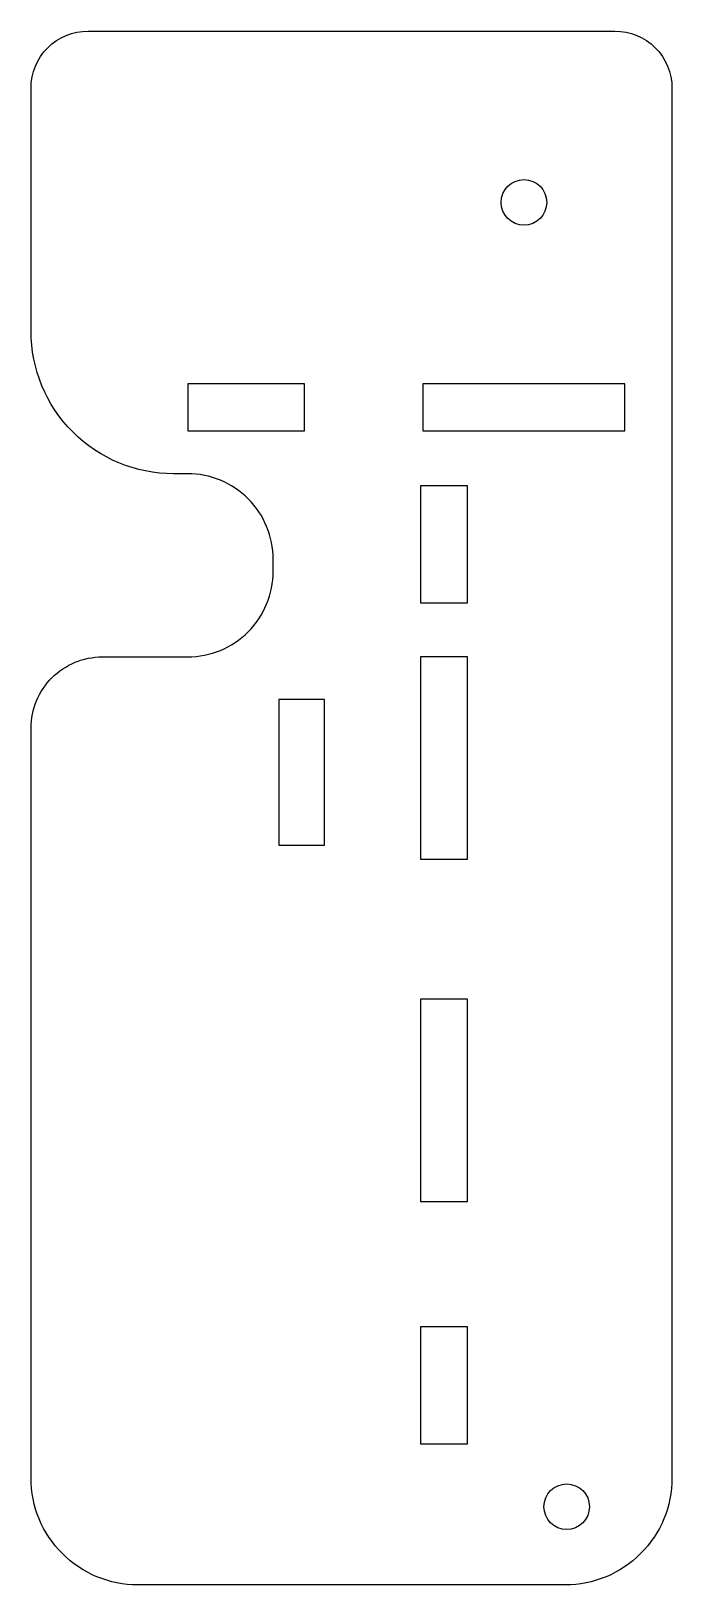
# Model space of a CAD drawing. Header units: millimetres. Extents: x -23 to 23, y -54 to 55.
import ezdxf

# ---------------------------------------------------------------- set-up
doc = ezdxf.new("R2010")
doc.units = ezdxf.units.MM
doc.layers.get('0').update_dxf_attribs({"linetype": 'CONTINUOUS'})

msp = doc.modelspace()

# ---------------------------------------------------------------- linework, layer by layer
msp.add_lwpolyline([(-22.5, 5.6, -0.4142136), (-17.5, 10.6), (-11.5, 10.6, 0.4142136), (-5.5, 16.6), (-5.5, 17.45, 0.4142136), (-11.5, 23.45), (-12.5, 23.45, -0.4142136), (-22.5, 33.45), (-22.5, 50.5, -0.4142136), (-18.5, 54.5), (18.5, 54.5, -0.4142136), (22.5, 50.5), (22.5, -47, -0.4142136), (15, -54.5), (-15, -54.5, -0.4142136), (-22.5, -47)], format="xyb", close=True)
for points in [[(-3.3, 26.45), (-3.3, 29.75), (-11.5, 29.75), (-11.5, 26.45)], [(19.2, 26.45), (19.2, 29.75), (5, 29.75), (5, 26.45)], [(8.15, 14.4), (8.15, 22.6), (4.85, 22.6), (4.85, 14.4)], [(8.15, -3.6), (8.15, 10.6), (4.85, 10.6), (4.85, -3.6)], [(-1.9, 7.6), (-5.1, 7.6), (-5.1, -2.6), (-1.9, -2.6)], [(8.15, -27.6), (8.15, -13.4), (4.85, -13.4), (4.85, -27.6)], [(8.15, -44.6), (8.15, -36.4), (4.85, -36.4), (4.85, -44.6)]]:
    msp.add_lwpolyline(points, close=True)
for centre in [(12.108, 42.485), (15.108, -49.015)]:
    msp.add_circle(centre, 1.6)

doc.saveas('drawing.dxf')
